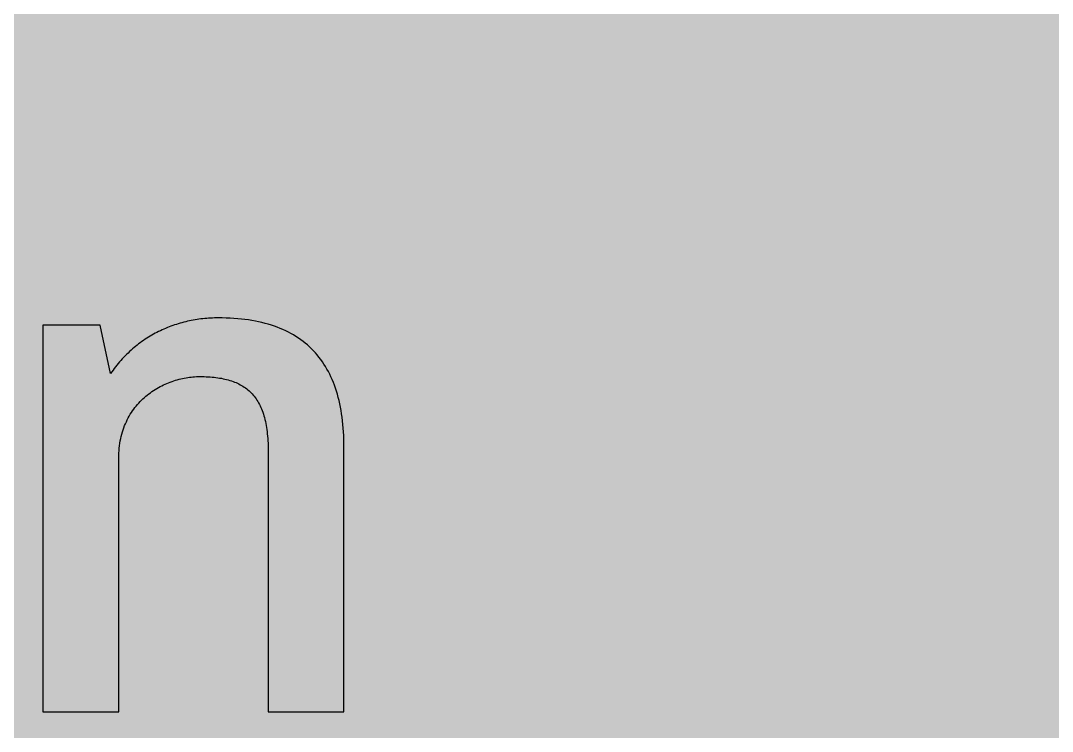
# Model space of a CAD drawing. Header units: millimetres. Extents: x 0 to 212, y 0 to 116.
# Drawn here: x 113.79 to 162.75, y 24.52 to 58.26 of the extents above; entities that cross this region are included whole.
import ezdxf

# ---------------------------------------------------------------- set-up
doc = ezdxf.new("R2010")
doc.units = ezdxf.units.MM

msp = doc.modelspace()

# ---------------------------------------------------------------- hatches: boundary and pattern name
for color, points in [(254, [(14.1633, 0.0536), (13.9878, 0.0533), (13.8125, 0.0559), (13.6373, 0.061), (13.462, 0.0686), (13.2893, 0.0787), (13.114, 0.0914), (12.9413, 0.1041), (12.7686, 0.1219), (12.5959, 0.1397), (12.4231, 0.16), (12.2504, 0.1829), (12.0777, 0.2057), (11.9075, 0.2337), (11.7373, 0.2616), (11.5672, 0.2921), (11.397, 0.3251), (11.2268, 0.3607), (11.0592, 0.3988), (10.8915, 0.4369), (10.7239, 0.4775), (10.5562, 0.5207), (10.3886, 0.5664), (10.2235, 0.6121), (10.0584, 0.6629), (9.8933, 0.7137), (9.7307, 0.7671), (9.5682, 0.8204), (9.4056, 0.8788), (9.2431, 0.9373), (9.083, 0.9982), (8.923, 1.0617), (8.763, 1.1252), (8.6055, 1.1938), (8.4455, 1.2624), (8.2906, 1.331), (8.1331, 1.4046), (7.9781, 1.4783), (7.8232, 1.5545), (7.6708, 1.6332), (7.5184, 1.7145), (7.366, 1.7958), (7.2161, 1.8796), (7.0663, 1.966), (6.919, 2.0523), (6.7716, 2.1438), (6.6243, 2.2352), (6.4795, 2.3266), (6.3348, 2.4232), (6.19, 2.5197), (6.0477, 2.6187), (5.908, 2.7178), (5.7683, 2.8194), (5.6286, 2.9235), (5.4915, 3.0302), (5.3543, 3.1369), (5.2197, 3.2461), (5.0851, 3.3579), (4.953, 3.4722), (4.8209, 3.5865), (4.6914, 3.7033), (4.5644, 3.8202), (4.4348, 3.9395), (4.3104, 4.0615), (4.1859, 4.1859), (4.0615, 4.3104), (3.9395, 4.4348), (3.8202, 4.5618), (3.7033, 4.6914), (3.5865, 4.8209), (3.4722, 4.953), (3.3579, 5.0851), (3.2487, 5.2197), (3.1369, 5.3543), (3.0302, 5.4915), (2.9235, 5.6286), (2.8194, 5.7683), (2.7178, 5.908), (2.6187, 6.0477), (2.5197, 6.19), (2.4232, 6.3348), (2.3266, 6.477), (2.2352, 6.6243), (2.1438, 6.7691), (2.0523, 6.919), (1.966, 7.0663), (1.8796, 7.2161), (1.7958, 7.366), (1.7145, 7.5184), (1.6332, 7.6708), (1.5545, 7.8232), (1.4783, 7.9781), (1.4046, 8.1331), (1.331, 8.2906), (1.2598, 8.4455), (1.1913, 8.603), (1.1252, 8.763), (1.0592, 8.923), (0.9982, 9.083), (0.9373, 9.2431), (0.8763, 9.4056), (0.8204, 9.5682), (0.7645, 9.7307), (0.7112, 9.8933), (0.6604, 10.0584), (0.6121, 10.2235), (0.5639, 10.3911), (0.5207, 10.5562), (0.4775, 10.7239), (0.4343, 10.8915), (0.3962, 11.0592), (0.3607, 11.2268), (0.3251, 11.397), (0.2921, 11.5672), (0.2616, 11.7373), (0.2311, 11.9075), (0.2057, 12.0802), (0.1803, 12.2504), (0.1575, 12.4231), (0.1372, 12.5959), (0.1194, 12.7686), (0.1041, 12.9413), (0.0889, 13.1166), (0.0787, 13.2893), (0.0686, 13.4645), (0.061, 13.6373), (0.0559, 13.8125), (0.0508, 13.9878), (0.0508, 14.163), (0.0522, 102.3592), (0.0508, 102.5322), (0.0559, 102.7074), (0.061, 102.8827), (0.0686, 103.058), (0.0787, 103.2307), (0.0889, 103.4059), (0.1041, 103.5787), (0.1194, 103.7514), (0.1372, 103.9241), (0.1575, 104.0968), (0.1803, 104.2695), (0.2057, 104.4423), (0.2311, 104.6124), (0.2616, 104.7826), (0.2921, 104.9528), (0.3251, 105.123), (0.3607, 105.2932), (0.3962, 105.4608), (0.4343, 105.6284), (0.4775, 105.7961), (0.5207, 105.9637), (0.5639, 106.1314), (0.6121, 106.2965), (0.6604, 106.4616), (0.7112, 106.6267), (0.7645, 106.7892), (0.8204, 106.9518), (0.8763, 107.1143), (0.9373, 107.2769), (0.9982, 107.4369), (1.0592, 107.5969), (1.1252, 107.757), (1.1913, 107.9144), (1.2598, 108.0745), (1.331, 108.2294), (1.4046, 108.3869), (1.4783, 108.5418), (1.5545, 108.6968), (1.6332, 108.8492), (1.7145, 109.0016), (1.7958, 109.154), (1.8796, 109.3038), (1.966, 109.4537), (2.0523, 109.601), (2.1438, 109.7483), (2.2352, 109.8956), (2.3266, 110.0404), (2.4232, 110.1852), (2.5197, 110.33), (2.6187, 110.4722), (2.7178, 110.6119), (2.8194, 110.7516), (2.9235, 110.8913), (3.0302, 111.0285), (3.1369, 111.1656), (3.2487, 111.3003), (3.3579, 111.4349), (3.4722, 111.567), (3.5865, 111.699), (3.7033, 111.8286), (3.8202, 111.9556), (3.9395, 112.0851), (4.0615, 112.2096), (4.1859, 112.334), (4.3104, 112.4585), (4.4348, 112.5804), (4.5644, 112.6998), (4.6914, 112.8166), (4.8209, 112.9335), (4.953, 113.0478), (5.0851, 113.1621), (5.2197, 113.2713), (5.3543, 113.3831), (5.4915, 113.4897), (5.6286, 113.5964), (5.7683, 113.7006), (5.908, 113.8022), (6.0477, 113.9012), (6.19, 114.0003), (6.3348, 114.0968), (6.4795, 114.1933), (6.6243, 114.2848), (6.7716, 114.3762), (6.919, 114.4676), (7.0663, 114.554), (7.2161, 114.6404), (7.366, 114.7242), (7.5184, 114.8055), (7.6708, 114.8867), (7.8232, 114.9655), (7.9781, 115.0417), (8.1331, 115.1153), (8.2906, 115.189), (8.4455, 115.2601), (8.6055, 115.3287), (8.763, 115.3947), (8.923, 115.4608), (9.083, 115.5217), (9.2431, 115.5827), (9.4056, 115.6437), (9.5682, 115.6995), (9.7307, 115.7554), (9.8933, 115.8088), (10.0584, 115.8596), (10.2235, 115.9078), (10.3886, 115.9561), (10.5562, 115.9993), (10.7239, 116.0424), (10.8915, 116.0856), (11.0592, 116.1237), (11.2268, 116.1593), (11.397, 116.1948), (11.5672, 116.2279), (11.7373, 116.2583), (11.9075, 116.2888), (12.0777, 116.3142), (12.2504, 116.3396), (12.4231, 116.3625), (12.5959, 116.3828), (12.7686, 116.4006), (12.9413, 116.4158), (13.114, 116.4311), (13.2893, 116.4412), (13.462, 116.4514), (13.6373, 116.459), (13.8125, 116.4641), (13.9878, 116.4692), (14.163, 116.4692), (197.6078, 116.4703), (197.7822, 116.4692), (197.9574, 116.4641), (198.1327, 116.459), (198.3054, 116.4514), (198.4807, 116.4412), (198.6534, 116.4311), (198.8287, 116.4158), (199.0014, 116.4006), (199.1741, 116.3828), (199.3468, 116.3625), (199.5195, 116.3396), (199.6897, 116.3142), (199.8624, 116.2888), (200.0326, 116.2583), (200.2028, 116.2279), (200.373, 116.1948), (200.5432, 116.1593), (200.7108, 116.1237), (200.8784, 116.0856), (201.0461, 116.0424), (201.2137, 115.9993), (201.3788, 115.9561), (201.5465, 115.9078), (201.7116, 115.8596), (201.8767, 115.8088), (202.0392, 115.7554), (202.2018, 115.6995), (202.3643, 115.6437), (202.5269, 115.5827), (202.6869, 115.5217), (202.8469, 115.4608), (203.007, 115.3947), (203.167, 115.3287), (203.3245, 115.2601), (203.4794, 115.189), (203.6369, 115.1153), (203.7918, 115.0417), (203.9468, 114.9655), (204.0992, 114.8867), (204.2516, 114.8055), (204.404, 114.7242), (204.5538, 114.6404), (204.7037, 114.554), (204.8535, 114.4676), (205.0009, 114.3762), (205.1456, 114.2848), (205.293, 114.1933), (205.4352, 114.0968), (205.58, 114.0003), (205.7222, 113.9012), (205.8619, 113.8022), (206.0016, 113.7006), (206.1413, 113.5964), (206.2785, 113.4897), (206.4156, 113.3831), (206.5503, 113.2713), (206.6849, 113.1621), (206.817, 113.0478), (206.949, 112.9335), (207.0786, 112.8166), (207.2081, 112.6998), (207.3351, 112.5804), (207.4596, 112.4585), (207.584, 112.334), (207.7085, 112.2096), (207.8304, 112.0851), (207.9498, 111.9556), (208.0666, 111.8286), (208.1835, 111.699), (208.2978, 111.567), (208.4121, 111.4349), (208.5238, 111.3003), (208.6331, 111.1656), (208.7397, 111.0285), (208.8464, 110.8913), (208.9506, 110.7516), (209.0522, 110.6119), (209.1512, 110.4722), (209.2503, 110.33), (209.3468, 110.1852), (209.4433, 110.0404), (209.5348, 109.8956), (209.6262, 109.7483), (209.7176, 109.601), (209.804, 109.4537), (209.8904, 109.3038), (209.9742, 109.154), (210.0555, 109.0016), (210.1367, 108.8492), (210.2155, 108.6968), (210.2917, 108.5418), (210.3653, 108.3869), (210.439, 108.2294), (210.5076, 108.0745), (210.5762, 107.9144), (210.6447, 107.757), (210.7082, 107.5969), (210.7717, 107.4369), (210.8327, 107.2769), (210.8911, 107.1143), (210.9495, 106.9518), (211.0029, 106.7892), (211.0562, 106.6267), (211.107, 106.4616), (211.1578, 106.2965), (211.2035, 106.1314), (211.2493, 105.9637), (211.2924, 105.7961), (211.3331, 105.6284), (211.3712, 105.4608), (211.4093, 105.2932), (211.4448, 105.123), (211.4779, 104.9528), (211.5083, 104.7826), (211.5363, 104.6124), (211.5642, 104.4423), (211.5871, 104.2695), (211.6099, 104.0968), (211.6303, 103.9241), (211.648, 103.7514), (211.6658, 103.5787), (211.6785, 103.4059), (211.6912, 103.2307), (211.7014, 103.058), (211.709, 102.8827), (211.7141, 102.7074), (211.7166, 102.5322), (211.7166, 102.3569), (211.7189, 14.1647), (211.7166, 13.9878), (211.7141, 13.8125), (211.709, 13.6373), (211.7014, 13.4645), (211.6912, 13.2893), (211.6785, 13.1166), (211.6658, 12.9413), (211.648, 12.7686), (211.6303, 12.5959), (211.6099, 12.4231), (211.5871, 12.2504), (211.5642, 12.0802), (211.5363, 11.9075), (211.5083, 11.7373), (211.4779, 11.5672), (211.4448, 11.397), (211.4093, 11.2268), (211.3712, 11.0592), (211.3331, 10.8915), (211.2924, 10.7239), (211.2493, 10.5562), (211.2035, 10.3911), (211.1578, 10.2235), (211.107, 10.0584), (211.0562, 9.8933), (211.0029, 9.7307), (210.9495, 9.5682), (210.8911, 9.4056), (210.8327, 9.2431), (210.7717, 9.083), (210.7082, 8.923), (210.6447, 8.763), (210.5762, 8.603), (210.5076, 8.4455), (210.439, 8.2906), (210.3653, 8.1331), (210.2917, 7.9781), (210.2155, 7.8232), (210.1367, 7.6708), (210.0555, 7.5184), (209.9742, 7.366), (209.8904, 7.2161), (209.804, 7.0663), (209.7176, 6.919), (209.6262, 6.7691), (209.5348, 6.6243), (209.4433, 6.477), (209.3468, 6.3348), (209.2503, 6.19), (209.1512, 6.0477), (209.0522, 5.908), (208.9506, 5.7683), (208.8464, 5.6286), (208.7397, 5.4915), (208.6331, 5.3543), (208.5238, 5.2197), (208.4121, 5.0851), (208.2978, 4.953), (208.1835, 4.8209), (208.0666, 4.6914), (207.9498, 4.5618), (207.8304, 4.4348), (207.7085, 4.3104), (207.584, 4.1859), (207.4596, 4.0615), (207.3351, 3.9395), (207.2081, 3.8202), (207.0786, 3.7033), (206.949, 3.5865), (206.817, 3.4722), (206.6849, 3.3579), (206.5503, 3.2461), (206.4156, 3.1369), (206.2785, 3.0302), (206.1413, 2.9235), (206.0016, 2.8194), (205.8619, 2.7178), (205.7222, 2.6187), (205.58, 2.5197), (205.4352, 2.4232), (205.293, 2.3266), (205.1456, 2.2352), (205.0009, 2.1438), (204.8535, 2.0523), (204.7037, 1.966), (204.5538, 1.8796), (204.404, 1.7958), (204.2516, 1.7145), (204.0992, 1.6332), (203.9468, 1.5545), (203.7918, 1.4783), (203.6369, 1.4046), (203.4794, 1.331), (203.3245, 1.2624), (203.167, 1.1938), (203.007, 1.1252), (202.8469, 1.0617), (202.6869, 0.9982), (202.5269, 0.9373), (202.3643, 0.8788), (202.2018, 0.8204), (202.0392, 0.7671), (201.8767, 0.7137), (201.7116, 0.6629), (201.5465, 0.6121), (201.3788, 0.5664), (201.2137, 0.5207), (201.0461, 0.4775), (200.8784, 0.4369), (200.7108, 0.3988), (200.5432, 0.3607), (200.373, 0.3251), (200.2028, 0.2921), (200.0326, 0.2616), (199.8624, 0.2337), (199.6897, 0.2057), (199.5195, 0.1829), (199.3468, 0.16), (199.1741, 0.1397), (199.0014, 0.1219), (198.8287, 0.1041), (198.6534, 0.0914), (198.4807, 0.0787), (198.3054, 0.0686), (198.1327, 0.061), (197.9574, 0.0559), (197.7822, 0.0533), (197.6069, 0.0533)]), (59, [(129.1347, 25.4536), (129.1347, 38.0115), (129.1311, 38.1965), (129.1285, 38.3819), (129.1209, 38.5623), (129.1107, 38.7426), (129.098, 38.9179), (129.0828, 39.0906), (129.065, 39.2608), (129.0447, 39.4284), (129.0218, 39.5935), (128.9939, 39.7561), (128.966, 39.9136), (128.9329, 40.071), (128.8999, 40.2234), (128.8618, 40.3733), (128.8212, 40.5206), (128.778, 40.6654), (128.7297, 40.8076), (128.6815, 40.9473), (128.6307, 41.082), (128.5748, 41.2166), (128.5164, 41.3461), (128.4554, 41.4731), (128.3919, 41.5976), (128.3259, 41.7195), (128.2573, 41.8389), (128.1836, 41.9557), (128.1074, 42.0675), (128.0312, 42.1767), (127.9474, 42.2834), (127.8636, 42.3875), (127.7772, 42.4891), (127.6858, 42.5882), (127.5944, 42.6822), (127.4978, 42.7761), (127.3988, 42.865), (127.2946, 42.9514), (127.1905, 43.0352), (127.0813, 43.114), (126.9695, 43.1927), (126.8552, 43.2664), (126.7384, 43.3375), (126.6165, 43.4061), (126.4945, 43.4721), (126.3675, 43.5356), (126.238, 43.594), (126.1034, 43.6499), (125.9688, 43.7032), (125.8291, 43.754), (125.6868, 43.8023), (125.542, 43.8455), (125.3922, 43.8887), (125.2398, 43.9268), (125.0848, 43.9623), (124.9274, 43.9928), (124.7673, 44.0233), (124.6022, 44.0487), (124.4346, 44.0715), (124.2644, 44.0919), (124.0892, 44.1096), (123.9114, 44.1223), (123.731, 44.135), (123.5481, 44.1427), (123.3602, 44.1477), (123.1697, 44.1477), (123.0782, 44.1477), (122.9843, 44.1452), (122.8928, 44.1427), (122.8014, 44.1376), (122.7099, 44.1325), (122.6185, 44.1249), (122.5245, 44.1173), (122.4331, 44.1071), (122.3442, 44.0969), (122.2527, 44.0868), (122.1613, 44.0715), (122.0699, 44.0588), (121.981, 44.0436), (121.8895, 44.0258), (121.8006, 44.008), (121.7117, 43.9877), (121.6228, 43.9674), (121.5339, 43.9445), (121.445, 43.9217), (121.3587, 43.8963), (121.2698, 43.8709), (121.1834, 43.8429), (121.097, 43.815), (121.0107, 43.7845), (120.9243, 43.754), (120.838, 43.721), (120.7541, 43.688), (120.6678, 43.6524), (120.584, 43.6169), (120.5001, 43.5788), (120.4189, 43.5407), (120.335, 43.5), (120.2538, 43.4594), (120.1725, 43.4162), (120.0912, 43.3705), (120.0099, 43.3273), (119.9312, 43.2791), (119.8524, 43.2308), (119.7737, 43.1825), (119.695, 43.1317), (119.6188, 43.0784), (119.5426, 43.0251), (119.4664, 42.9692), (119.3902, 42.9133), (119.3165, 42.8574), (119.2428, 42.7965), (119.1692, 42.738), (119.0981, 42.6745), (119.0269, 42.6136), (118.9558, 42.5475), (118.8847, 42.4815), (118.8161, 42.4155), (118.7475, 42.3469), (118.6815, 42.2783), (118.6129, 42.2072), (118.5494, 42.1335), (118.4834, 42.0599), (118.4199, 41.9837), (118.3564, 41.9075), (118.2954, 41.8287), (118.2319, 41.75), (118.1735, 41.6687), (118.1125, 41.5874), (118.0541, 41.5036), (117.5632, 43.7967), (114.8472, 43.7967), (114.8472, 25.4536), (118.4451, 25.4536), (118.4451, 37.4823), (118.4453, 37.6047), (118.4504, 37.7292), (118.458, 37.8485), (118.4681, 37.9654), (118.4808, 38.0822), (118.4986, 38.1965), (118.5189, 38.3083), (118.5393, 38.4175), (118.5647, 38.5242), (118.5926, 38.6309), (118.6205, 38.735), (118.6536, 38.8341), (118.6891, 38.9331), (118.7247, 39.0322), (118.7653, 39.1262), (118.806, 39.2176), (118.8517, 39.309), (118.8974, 39.3979), (118.9457, 39.4843), (118.9939, 39.5707), (119.0473, 39.6519), (119.1006, 39.7332), (119.1565, 39.812), (119.2149, 39.8882), (119.2733, 39.9618), (119.3343, 40.0355), (119.3978, 40.1041), (119.4613, 40.1726), (119.5273, 40.2387), (119.5934, 40.3047), (119.6619, 40.3657), (119.7305, 40.4266), (119.8016, 40.4851), (119.8753, 40.5409), (119.949, 40.5968), (120.0226, 40.6502), (120.0963, 40.701), (120.1725, 40.7492), (120.2512, 40.7949), (120.3274, 40.8407), (120.4062, 40.8838), (120.4874, 40.9245), (120.5662, 40.9651), (120.6475, 41.0007), (120.7287, 41.0362), (120.81, 41.0718), (120.8913, 41.1023), (120.9751, 41.1328), (121.0564, 41.1607), (121.1402, 41.1861), (121.2215, 41.2115), (121.3053, 41.2344), (121.3891, 41.2547), (121.4704, 41.2725), (121.5542, 41.2902), (121.6381, 41.3055), (121.7193, 41.3182), (121.8032, 41.3309), (121.8844, 41.3385), (121.9657, 41.3487), (122.047, 41.3537), (122.1283, 41.3588), (122.2096, 41.3614), (122.2883, 41.3614), (122.3899, 41.3614), (122.4915, 41.3588), (122.588, 41.3563), (122.6845, 41.3512), (122.7811, 41.3461), (122.875, 41.3385), (122.9665, 41.3283), (123.0554, 41.3182), (123.1443, 41.308), (123.2306, 41.2928), (123.317, 41.2801), (123.4008, 41.2623), (123.4821, 41.2445), (123.5634, 41.2267), (123.6421, 41.2039), (123.7183, 41.1836), (123.7945, 41.1582), (123.8682, 41.1328), (123.9418, 41.1048), (124.0104, 41.0769), (124.0815, 41.0464), (124.1476, 41.0134), (124.2136, 40.9778), (124.2771, 40.9423), (124.3406, 40.9042), (124.4016, 40.8661), (124.46, 40.8254), (124.5184, 40.7822), (124.5743, 40.7365), (124.6276, 40.6883), (124.681, 40.64), (124.7318, 40.5892), (124.7826, 40.5384), (124.8308, 40.4825), (124.8766, 40.4266), (124.9223, 40.3682), (124.9655, 40.3073), (125.0061, 40.2438), (125.0467, 40.1803), (125.0848, 40.1117), (125.1229, 40.0431), (125.1585, 39.972), (125.1915, 39.9009), (125.222, 39.8247), (125.2525, 39.7459), (125.283, 39.6672), (125.3109, 39.5859), (125.3363, 39.5021), (125.3592, 39.4157), (125.382, 39.3268), (125.4049, 39.2354), (125.4227, 39.1414), (125.4404, 39.0474), (125.4582, 38.9484), (125.4735, 38.8468), (125.4862, 38.7452), (125.4963, 38.641), (125.5065, 38.5318), (125.5166, 38.4226), (125.5217, 38.3083), (125.5293, 38.194), (125.5319, 38.0771), (125.5344, 37.9578), (125.5344, 37.8333), (125.5367, 25.4536)])]:
    msp.add_hatch(color=color).paths.add_polyline_path(points)
h = msp.add_hatch(color=59)
edge = h.paths.add_edge_path()
edge.add_line((141.3055, 25.1008), (141.5136, 25.1003))
edge.add_line((141.5136, 25.1003), (141.7193, 25.1079))
edge.add_line((141.7193, 25.1079), (141.925, 25.1155))
edge.add_line((141.925, 25.1155), (142.1282, 25.1308))
edge.add_line((142.1282, 25.1308), (142.3289, 25.1485))
edge.add_line((142.3289, 25.1485), (142.527, 25.1689))
edge.add_line((142.527, 25.1689), (142.7226, 25.1943))
edge.add_line((142.7226, 25.1943), (142.9156, 25.2247))
edge.add_line((142.9156, 25.2247), (143.1087, 25.2578))
edge.add_line((143.1087, 25.2578), (143.2966, 25.2959))
edge.add_line((143.2966, 25.2959), (143.4846, 25.3365))
edge.add_line((143.4846, 25.3365), (143.6675, 25.3822))
edge.add_line((143.6675, 25.3822), (143.8504, 25.433))
edge.add_line((143.8504, 25.433), (144.0282, 25.4889))
edge.add_line((144.0282, 25.4889), (144.206, 25.5473))
edge.add_line((144.206, 25.5473), (144.3787, 25.6108))
edge.add_line((144.3787, 25.6108), (144.5514, 25.6794))
edge.add_line((144.5514, 25.6794), (144.719, 25.7505))
edge.add_line((144.719, 25.7505), (144.8841, 25.8267))
edge.add_line((144.8841, 25.8267), (145.0492, 25.908))
edge.add_line((145.0492, 25.908), (145.2093, 25.9944))
edge.add_line((145.2093, 25.9944), (145.3667, 26.0858))
edge.add_line((145.3667, 26.0858), (145.5217, 26.1798))
edge.add_line((145.5217, 26.1798), (145.6715, 26.2814))
edge.add_line((145.6715, 26.2814), (145.8214, 26.3855))
edge.add_line((145.8214, 26.3855), (145.9662, 26.4947))
edge.add_line((145.9662, 26.4947), (146.111, 26.609))
edge.add_line((146.111, 26.609), (146.2507, 26.7284))
edge.add_line((146.2507, 26.7284), (146.3853, 26.8529))
edge.add_line((146.3853, 26.8529), (146.5199, 26.9824))
edge.add_line((146.5199, 26.9824), (146.6494, 27.117))
edge.add_line((146.6494, 27.117), (146.7764, 27.2542))
edge.add_line((146.7764, 27.2542), (146.9009, 27.399))
edge.add_line((146.9009, 27.399), (147.0203, 27.5488))
edge.add_line((147.0203, 27.5488), (147.1371, 27.7038))
edge.add_line((147.1371, 27.7038), (147.2514, 27.8638))
edge.add_line((147.2514, 27.8638), (147.3606, 28.0289))
edge.add_line((147.3606, 28.0289), (147.4673, 28.1991))
edge.add_line((147.4673, 28.1991), (147.5715, 28.3743))
edge.add_line((147.5715, 28.3743), (147.6705, 28.5572))
edge.add_line((147.6705, 28.5572), (147.767, 28.7426))
edge.add_line((147.767, 28.7426), (147.8585, 28.9357))
edge.add_line((147.8585, 28.9357), (147.9474, 29.1313))
edge.add_line((147.9474, 29.1313), (148.0312, 29.3345))
edge.add_line((148.0312, 29.3345), (148.1125, 29.5427))
edge.add_line((148.1125, 29.5427), (148.1912, 29.7586))
edge.add_line((148.1912, 29.7586), (148.2649, 29.9771))
edge.add_line((148.2649, 29.9771), (148.3335, 30.2031))
edge.add_line((148.3335, 30.2031), (148.3995, 30.4343))
edge.add_line((148.3995, 30.4343), (148.4605, 30.673))
edge.add_line((148.4605, 30.673), (148.5189, 30.9143))
edge.add_line((148.5189, 30.9143), (148.5722, 31.1633))
edge.add_line((148.5722, 31.1633), (148.623, 31.4198))
edge.add_line((148.623, 31.4198), (148.6687, 31.6789))
edge.add_line((148.6687, 31.6789), (148.7094, 31.9456))
edge.add_line((148.7094, 31.9456), (148.7475, 32.2199))
edge.add_line((148.7475, 32.2199), (148.7805, 32.4993))
edge.add_line((148.7805, 32.4993), (148.8084, 32.7838))
edge.add_line((148.8084, 32.7838), (148.8338, 33.0759))
edge.add_line((148.8338, 33.0759), (148.8542, 33.3731))
edge.add_line((148.8542, 33.3731), (148.8694, 33.6753))
edge.add_line((148.8694, 33.6753), (148.8796, 33.9852))
edge.add_line((148.8796, 33.9852), (148.8872, 34.3027))
edge.add_line((148.8872, 34.3027), (148.8897, 34.6253))
edge.add_line((148.8897, 34.6253), (148.8872, 34.9479))
edge.add_line((148.8872, 34.9479), (148.8796, 35.2628))
edge.add_line((148.8796, 35.2628), (148.8694, 35.5727))
edge.add_line((148.8694, 35.5727), (148.8542, 35.8775))
edge.add_line((148.8542, 35.8775), (148.8338, 36.1747))
edge.add_line((148.8338, 36.1747), (148.8084, 36.4642))
edge.add_line((148.8084, 36.4642), (148.7805, 36.7513))
edge.add_line((148.7805, 36.7513), (148.7475, 37.0281))
edge.add_line((148.7475, 37.0281), (148.7094, 37.3024))
edge.add_line((148.7094, 37.3024), (148.6687, 37.5691))
edge.add_line((148.6687, 37.5691), (148.623, 37.8282))
edge.add_line((148.623, 37.8282), (148.5722, 38.0848))
edge.add_line((148.5722, 38.0848), (148.5189, 38.3337))
edge.add_line((148.5189, 38.3337), (148.4605, 38.575))
edge.add_line((148.4605, 38.575), (148.3995, 38.8137))
edge.add_line((148.3995, 38.8137), (148.3335, 39.0449))
edge.add_line((148.3335, 39.0449), (148.2649, 39.2709))
edge.add_line((148.2649, 39.2709), (148.1912, 39.4894))
edge.add_line((148.1912, 39.4894), (148.1125, 39.7053))
edge.add_line((148.1125, 39.7053), (148.0312, 39.9136))
edge.add_line((148.0312, 39.9136), (147.9474, 40.1168))
edge.add_line((147.9474, 40.1168), (147.8585, 40.3123))
edge.add_line((147.8585, 40.3123), (147.767, 40.5054))
edge.add_line((147.767, 40.5054), (147.6705, 40.6908))
edge.add_line((147.6705, 40.6908), (147.5715, 40.8737))
edge.add_line((147.5715, 40.8737), (147.4673, 41.0489))
edge.add_line((147.4673, 41.0489), (147.3606, 41.2191))
edge.add_line((147.3606, 41.2191), (147.2514, 41.3842))
edge.add_line((147.2514, 41.3842), (147.1371, 41.5442))
edge.add_line((147.1371, 41.5442), (147.0203, 41.6992))
edge.add_line((147.0203, 41.6992), (146.9009, 41.849))
edge.add_line((146.9009, 41.849), (146.7764, 41.9913))
edge.add_line((146.7764, 41.9913), (146.6494, 42.131))
edge.add_line((146.6494, 42.131), (146.5199, 42.2656))
edge.add_line((146.5199, 42.2656), (146.3853, 42.3951))
edge.add_line((146.3853, 42.3951), (146.2507, 42.5196))
edge.add_line((146.2507, 42.5196), (146.111, 42.639))
edge.add_line((146.111, 42.639), (145.9662, 42.7533))
edge.add_line((145.9662, 42.7533), (145.8214, 42.8625))
edge.add_line((145.8214, 42.8625), (145.6715, 42.9666))
edge.add_line((145.6715, 42.9666), (145.5217, 43.0682))
edge.add_line((145.5217, 43.0682), (145.3667, 43.1622))
edge.add_line((145.3667, 43.1622), (145.2093, 43.2537))
edge.add_line((145.2093, 43.2537), (145.0492, 43.34))
edge.add_line((145.0492, 43.34), (144.8841, 43.4213))
edge.add_line((144.8841, 43.4213), (144.719, 43.4975))
edge.add_line((144.719, 43.4975), (144.5514, 43.5686))
edge.add_line((144.5514, 43.5686), (144.3787, 43.6372))
edge.add_line((144.3787, 43.6372), (144.206, 43.7007))
edge.add_line((144.206, 43.7007), (144.0282, 43.7591))
edge.add_line((144.0282, 43.7591), (143.8504, 43.815))
edge.add_line((143.8504, 43.815), (143.6675, 43.8658))
edge.add_line((143.6675, 43.8658), (143.4846, 43.9115))
edge.add_line((143.4846, 43.9115), (143.2966, 43.9522))
edge.add_line((143.2966, 43.9522), (143.1087, 43.9903))
edge.add_line((143.1087, 43.9903), (142.9156, 44.0233))
edge.add_line((142.9156, 44.0233), (142.7226, 44.0538))
edge.add_line((142.7226, 44.0538), (142.527, 44.0792))
edge.add_line((142.527, 44.0792), (142.3289, 44.0995))
edge.add_line((142.3289, 44.0995), (142.1282, 44.1173))
edge.add_line((142.1282, 44.1173), (141.925, 44.13))
edge.add_line((141.925, 44.13), (141.7193, 44.1401))
edge.add_line((141.7193, 44.1401), (141.5136, 44.1452))
edge.add_line((141.5136, 44.1452), (141.3053, 44.1477))
edge.add_line((141.3053, 44.1477), (141.0945, 44.1452))
edge.add_line((141.0945, 44.1452), (140.8887, 44.1401))
edge.add_line((140.8887, 44.1401), (140.683, 44.13))
edge.add_line((140.683, 44.13), (140.4798, 44.1173))
edge.add_line((140.4798, 44.1173), (140.2791, 44.0995))
edge.add_line((140.2791, 44.0995), (140.081, 44.0792))
edge.add_line((140.081, 44.0792), (139.8854, 44.0538))
edge.add_line((139.8854, 44.0538), (139.6924, 44.0233))
edge.add_line((139.6924, 44.0233), (139.5019, 43.9903))
edge.add_line((139.5019, 43.9903), (139.3114, 43.9522))
edge.add_line((139.3114, 43.9522), (139.126, 43.9115))
edge.add_line((139.126, 43.9115), (138.9405, 43.8658))
edge.add_line((138.9405, 43.8658), (138.7602, 43.815))
edge.add_line((138.7602, 43.815), (138.5799, 43.7591))
edge.add_line((138.5799, 43.7591), (138.4021, 43.7007))
edge.add_line((138.4021, 43.7007), (138.2293, 43.6372))
edge.add_line((138.2293, 43.6372), (138.0566, 43.5686))
edge.add_line((138.0566, 43.5686), (137.889, 43.4975))
edge.add_line((137.889, 43.4975), (137.7239, 43.4213))
edge.add_line((137.7239, 43.4213), (137.5588, 43.34))
edge.add_line((137.5588, 43.34), (137.3988, 43.2537))
edge.add_line((137.3988, 43.2537), (137.2413, 43.1622))
edge.add_line((137.2413, 43.1622), (137.0863, 43.0682))
edge.add_line((137.0863, 43.0682), (136.9365, 42.9666))
edge.add_line((136.9365, 42.9666), (136.7866, 42.8625))
edge.add_line((136.7866, 42.8625), (136.6418, 42.7533))
edge.add_line((136.6418, 42.7533), (136.4996, 42.639))
edge.add_line((136.4996, 42.639), (136.3599, 42.5196))
edge.add_line((136.3599, 42.5196), (136.2227, 42.3951))
edge.add_line((136.2227, 42.3951), (136.0881, 42.2656))
edge.add_line((136.0881, 42.2656), (135.9586, 42.131))
edge.add_line((135.9586, 42.131), (135.8316, 41.9913))
edge.add_line((135.8316, 41.9913), (135.7071, 41.849))
edge.add_line((135.7071, 41.849), (135.5877, 41.6992))
edge.add_line((135.5877, 41.6992), (135.4709, 41.5442))
edge.add_line((135.4709, 41.5442), (135.3566, 41.3842))
edge.add_line((135.3566, 41.3842), (135.2474, 41.2191))
edge.add_line((135.2474, 41.2191), (135.1407, 41.0489))
edge.add_line((135.1407, 41.0489), (135.0366, 40.8737))
edge.add_line((135.0366, 40.8737), (134.9375, 40.6908))
edge.add_line((134.9375, 40.6908), (134.841, 40.5054))
edge.add_line((134.841, 40.5054), (134.7495, 40.3123))
edge.add_line((134.7495, 40.3123), (134.6606, 40.1168))
edge.add_line((134.6606, 40.1168), (134.5768, 39.9136))
edge.add_line((134.5768, 39.9136), (134.4955, 39.7053))
edge.add_line((134.4955, 39.7053), (134.4168, 39.4894))
edge.add_line((134.4168, 39.4894), (134.3431, 39.2709))
edge.add_line((134.3431, 39.2709), (134.2746, 39.0449))
edge.add_line((134.2746, 39.0449), (134.2085, 38.8137))
edge.add_line((134.2085, 38.8137), (134.1476, 38.575))
edge.add_line((134.1476, 38.575), (134.0891, 38.3337))
edge.add_line((134.0891, 38.3337), (134.0358, 38.0848))
edge.add_line((134.0358, 38.0848), (133.985, 37.8282))
edge.add_line((133.985, 37.8282), (133.9393, 37.5691))
edge.add_line((133.9393, 37.5691), (133.8986, 37.3024))
edge.add_line((133.8986, 37.3024), (133.8605, 37.0281))
edge.add_line((133.8605, 37.0281), (133.8275, 36.7513))
edge.add_line((133.8275, 36.7513), (133.7996, 36.4642))
edge.add_line((133.7996, 36.4642), (133.7767, 36.1747))
edge.add_line((133.7767, 36.1747), (133.7564, 35.8775))
edge.add_line((133.7564, 35.8775), (133.7386, 35.5727))
edge.add_line((133.7386, 35.5727), (133.7285, 35.2628))
edge.add_line((133.7285, 35.2628), (133.7208, 34.9479))
edge.add_line((133.7208, 34.9479), (133.7183, 34.6253))
edge.add_line((133.7183, 34.6253), (133.7208, 34.3179))
edge.add_line((133.7208, 34.3179), (133.7285, 34.0157))
edge.add_line((133.7285, 34.0157), (133.7386, 33.721))
edge.add_line((133.7386, 33.721), (133.7564, 33.4315))
edge.add_line((133.7564, 33.4315), (133.7767, 33.1445))
edge.add_line((133.7767, 33.1445), (133.7996, 32.8651))
edge.add_line((133.7996, 32.8651), (133.8275, 32.5907))
edge.add_line((133.8275, 32.5907), (133.8605, 32.3215))
edge.add_line((133.8605, 32.3215), (133.8986, 32.0573))
edge.add_line((133.8986, 32.0573), (133.9393, 31.7983))
edge.add_line((133.9393, 31.7983), (133.985, 31.5443))
edge.add_line((133.985, 31.5443), (134.0358, 31.2953))
edge.add_line((134.0358, 31.2953), (134.0891, 31.0515))
edge.add_line((134.0891, 31.0515), (134.1476, 30.8127))
edge.add_line((134.1476, 30.8127), (134.2085, 30.5816))
edge.add_line((134.2085, 30.5816), (134.2746, 30.353))
edge.add_line((134.2746, 30.353), (134.3431, 30.1295))
edge.add_line((134.3431, 30.1295), (134.4168, 29.911))
edge.add_line((134.4168, 29.911), (134.4955, 29.7002))
edge.add_line((134.4955, 29.7002), (134.5768, 29.4919))
edge.add_line((134.5768, 29.4919), (134.6606, 29.2887))
edge.add_line((134.6606, 29.2887), (134.7495, 29.0906))
edge.add_line((134.7495, 29.0906), (134.841, 28.8976))
edge.add_line((134.841, 28.8976), (134.9375, 28.7122))
edge.add_line((134.9375, 28.7122), (135.0366, 28.5293))
edge.add_line((135.0366, 28.5293), (135.1407, 28.3515))
edge.add_line((135.1407, 28.3515), (135.2474, 28.1788))
edge.add_line((135.2474, 28.1788), (135.3566, 28.0111))
edge.add_line((135.3566, 28.0111), (135.4709, 27.846))
edge.add_line((135.4709, 27.846), (135.5877, 27.6885))
edge.add_line((135.5877, 27.6885), (135.7071, 27.5361))
edge.add_line((135.7071, 27.5361), (135.8316, 27.3888))
edge.add_line((135.8316, 27.3888), (135.9586, 27.244))
edge.add_line((135.9586, 27.244), (136.0881, 27.1043))
edge.add_line((136.0881, 27.1043), (136.2227, 26.9723))
edge.add_line((136.2227, 26.9723), (136.3599, 26.8427))
edge.add_line((136.3599, 26.8427), (136.4996, 26.7183))
edge.add_line((136.4996, 26.7183), (136.6418, 26.5989))
edge.add_line((136.6418, 26.5989), (136.7866, 26.4846))
edge.add_line((136.7866, 26.4846), (136.9365, 26.3728))
edge.add_line((136.9365, 26.3728), (137.0863, 26.2687))
edge.add_line((137.0863, 26.2687), (137.2413, 26.1671))
edge.add_line((137.2413, 26.1671), (137.3988, 26.0706))
edge.add_line((137.3988, 26.0706), (137.5588, 25.9791))
edge.add_line((137.5588, 25.9791), (137.7239, 25.8928))
edge.add_line((137.7239, 25.8928), (137.889, 25.8115))
edge.add_line((137.889, 25.8115), (138.0566, 25.7327))
edge.add_line((138.0566, 25.7327), (138.2293, 25.6591))
edge.add_line((138.2293, 25.6591), (138.4021, 25.5905))
edge.add_line((138.4021, 25.5905), (138.5799, 25.527))
edge.add_line((138.5799, 25.527), (138.7602, 25.4686))
edge.add_line((138.7602, 25.4686), (138.9405, 25.4127))
edge.add_line((138.9405, 25.4127), (139.126, 25.3619))
edge.add_line((139.126, 25.3619), (139.3114, 25.3162))
edge.add_line((139.3114, 25.3162), (139.5019, 25.2755))
edge.add_line((139.5019, 25.2755), (139.6924, 25.2374))
edge.add_line((139.6924, 25.2374), (139.8854, 25.2044))
edge.add_line((139.8854, 25.2044), (140.081, 25.1765))
edge.add_line((140.081, 25.1765), (140.2791, 25.1536))
edge.add_line((140.2791, 25.1536), (140.4798, 25.1333))
edge.add_line((140.4798, 25.1333), (140.683, 25.1181))
edge.add_line((140.683, 25.1181), (140.8887, 25.1079))
edge.add_line((140.8887, 25.1079), (141.0945, 25.1028))
edge.add_line((141.0945, 25.1028), (141.3053, 25.1003))
edge = h.paths.add_edge_path(flags=16)
edge.add_line((141.3055, 41.2926), (141.4323, 41.2902))
edge.add_line((141.4323, 41.2902), (141.5567, 41.2852))
edge.add_line((141.5567, 41.2852), (141.6812, 41.2775))
edge.add_line((141.6812, 41.2775), (141.8006, 41.2674))
edge.add_line((141.8006, 41.2674), (141.92, 41.2547))
edge.add_line((141.92, 41.2547), (142.0368, 41.2394))
edge.add_line((142.0368, 41.2394), (142.1511, 41.2217))
edge.add_line((142.1511, 41.2217), (142.2629, 41.1988))
edge.add_line((142.2629, 41.1988), (142.3721, 41.1734))
edge.add_line((142.3721, 41.1734), (142.4788, 41.1455))
edge.add_line((142.4788, 41.1455), (142.5854, 41.115))
edge.add_line((142.5854, 41.115), (142.687, 41.082))
edge.add_line((142.687, 41.082), (142.7886, 41.0439))
edge.add_line((142.7886, 41.0439), (142.8877, 41.0032))
edge.add_line((142.8877, 41.0032), (142.9817, 40.96))
edge.add_line((142.9817, 40.96), (143.0757, 40.9143))
edge.add_line((143.0757, 40.9143), (143.1696, 40.8661))
edge.add_line((143.1696, 40.8661), (143.2585, 40.8127))
edge.add_line((143.2585, 40.8127), (143.3474, 40.7568))
edge.add_line((143.3474, 40.7568), (143.4313, 40.6959))
edge.add_line((143.4313, 40.6959), (143.5151, 40.6349))
edge.add_line((143.5151, 40.6349), (143.5964, 40.5689))
edge.add_line((143.5964, 40.5689), (143.6751, 40.5003))
edge.add_line((143.6751, 40.5003), (143.7513, 40.4292))
edge.add_line((143.7513, 40.4292), (143.8275, 40.353))
edge.add_line((143.8275, 40.353), (143.9012, 40.2742))
edge.add_line((143.9012, 40.2742), (143.9697, 40.193))
edge.add_line((143.9697, 40.193), (144.0383, 40.1066))
edge.add_line((144.0383, 40.1066), (144.1069, 40.0177))
edge.add_line((144.1069, 40.0177), (144.1704, 39.9263))
edge.add_line((144.1704, 39.9263), (144.2339, 39.8297))
edge.add_line((144.2339, 39.8297), (144.2949, 39.7307))
edge.add_line((144.2949, 39.7307), (144.3533, 39.6291))
edge.add_line((144.3533, 39.6291), (144.4092, 39.5224))
edge.add_line((144.4092, 39.5224), (144.4625, 39.4132))
edge.add_line((144.4625, 39.4132), (144.5158, 39.2989))
edge.add_line((144.5158, 39.2989), (144.5666, 39.182))
edge.add_line((144.5666, 39.182), (144.6149, 39.0627))
edge.add_line((144.6149, 39.0627), (144.6606, 38.9382))
edge.add_line((144.6606, 38.9382), (144.7063, 38.8112))
edge.add_line((144.7063, 38.8112), (144.7495, 38.6791))
edge.add_line((144.7495, 38.6791), (144.7902, 38.5445))
edge.add_line((144.7902, 38.5445), (144.8283, 38.4073))
edge.add_line((144.8283, 38.4073), (144.8664, 38.2651))
edge.add_line((144.8664, 38.2651), (144.8994, 38.1203))
edge.add_line((144.8994, 38.1203), (144.9324, 37.9705))
edge.add_line((144.9324, 37.9705), (144.9654, 37.8181))
edge.add_line((144.9654, 37.8181), (144.9934, 37.6606))
edge.add_line((144.9934, 37.6606), (145.0213, 37.5006))
edge.add_line((145.0213, 37.5006), (145.0467, 37.3355))
edge.add_line((145.0467, 37.3355), (145.0721, 37.1678))
edge.add_line((145.0721, 37.1678), (145.0924, 36.9951))
edge.add_line((145.0924, 36.9951), (145.1127, 36.8198))
edge.add_line((145.1127, 36.8198), (145.1331, 36.6395))
edge.add_line((145.1331, 36.6395), (145.1483, 36.4566))
edge.add_line((145.1483, 36.4566), (145.1635, 36.2687))
edge.add_line((145.1635, 36.2687), (145.1762, 36.0756))
edge.add_line((145.1762, 36.0756), (145.1889, 35.88))
edge.add_line((145.1889, 35.88), (145.1966, 35.6819))
edge.add_line((145.1966, 35.6819), (145.2042, 35.4787))
edge.add_line((145.2042, 35.4787), (145.2118, 35.2704))
edge.add_line((145.2118, 35.2704), (145.2143, 35.0596))
edge.add_line((145.2143, 35.0596), (145.2169, 34.8437))
edge.add_line((145.2169, 34.8437), (145.2194, 34.6253))
edge.add_line((145.2194, 34.6253), (145.2169, 34.4246))
edge.add_line((145.2169, 34.4246), (145.2143, 34.229))
edge.add_line((145.2143, 34.229), (145.2118, 34.036))
edge.add_line((145.2118, 34.036), (145.2042, 33.8455))
edge.add_line((145.2042, 33.8455), (145.1966, 33.6575))
edge.add_line((145.1966, 33.6575), (145.1889, 33.4747))
edge.add_line((145.1889, 33.4747), (145.1762, 33.2918))
edge.add_line((145.1762, 33.2918), (145.1635, 33.1114))
edge.add_line((145.1635, 33.1114), (145.1483, 32.9362))
edge.add_line((145.1483, 32.9362), (145.1331, 32.7635))
edge.add_line((145.1331, 32.7635), (145.1127, 32.5907))
edge.add_line((145.1127, 32.5907), (145.0924, 32.4231))
edge.add_line((145.0924, 32.4231), (145.0721, 32.258))
edge.add_line((145.0721, 32.258), (145.0467, 32.098))
edge.add_line((145.0467, 32.098), (145.0213, 31.938))
edge.add_line((145.0213, 31.938), (144.9934, 31.7805))
edge.add_line((144.9934, 31.7805), (144.9654, 31.6281))
edge.add_line((144.9654, 31.6281), (144.9324, 31.4782))
edge.add_line((144.9324, 31.4782), (144.8994, 31.3309))
edge.add_line((144.8994, 31.3309), (144.8664, 31.1861))
edge.add_line((144.8664, 31.1861), (144.8283, 31.0439))
edge.add_line((144.8283, 31.0439), (144.7902, 30.9067))
edge.add_line((144.7902, 30.9067), (144.7495, 30.7721))
edge.add_line((144.7495, 30.7721), (144.7063, 30.6375))
edge.add_line((144.7063, 30.6375), (144.6606, 30.5079))
edge.add_line((144.6606, 30.5079), (144.6149, 30.3835))
edge.add_line((144.6149, 30.3835), (144.5666, 30.259))
edge.add_line((144.5666, 30.259), (144.5158, 30.1396))
edge.add_line((144.5158, 30.1396), (144.4625, 30.0228))
edge.add_line((144.4625, 30.0228), (144.4092, 29.9085))
edge.add_line((144.4092, 29.9085), (144.3533, 29.7967))
edge.add_line((144.3533, 29.7967), (144.2949, 29.6901))
edge.add_line((144.2949, 29.6901), (144.2339, 29.5834))
edge.add_line((144.2339, 29.5834), (144.1704, 29.4818))
edge.add_line((144.1704, 29.4818), (144.1069, 29.3853))
edge.add_line((144.1069, 29.3853), (144.0383, 29.2887))
edge.add_line((144.0383, 29.2887), (143.9697, 29.1973))
edge.add_line((143.9697, 29.1973), (143.9012, 29.1084))
edge.add_line((143.9012, 29.1084), (143.8275, 29.022))
edge.add_line((143.8275, 29.022), (143.7513, 28.9408))
edge.add_line((143.7513, 28.9408), (143.6751, 28.862))
edge.add_line((143.6751, 28.862), (143.5964, 28.7858))
edge.add_line((143.5964, 28.7858), (143.5151, 28.7122))
edge.add_line((143.5151, 28.7122), (143.4313, 28.6436))
edge.add_line((143.4313, 28.6436), (143.3474, 28.5775))
edge.add_line((143.3474, 28.5775), (143.2585, 28.514))
edge.add_line((143.2585, 28.514), (143.1696, 28.4531))
edge.add_line((143.1696, 28.4531), (143.0757, 28.3972))
edge.add_line((143.0757, 28.3972), (142.9817, 28.3439))
edge.add_line((142.9817, 28.3439), (142.8877, 28.2956))
edge.add_line((142.8877, 28.2956), (142.7886, 28.2473))
edge.add_line((142.7886, 28.2473), (142.687, 28.2067))
edge.add_line((142.687, 28.2067), (142.5854, 28.1661))
edge.add_line((142.5854, 28.1661), (142.4788, 28.1305))
edge.add_line((142.4788, 28.1305), (142.3721, 28.0975))
edge.add_line((142.3721, 28.0975), (142.2629, 28.067))
edge.add_line((142.2629, 28.067), (142.1511, 28.0416))
edge.add_line((142.1511, 28.0416), (142.0368, 28.0187))
edge.add_line((142.0368, 28.0187), (141.92, 28.001))
edge.add_line((141.92, 28.001), (141.8006, 27.9832))
edge.add_line((141.8006, 27.9832), (141.6812, 27.973))
edge.add_line((141.6812, 27.973), (141.5567, 27.9629))
edge.add_line((141.5567, 27.9629), (141.4323, 27.9578))
edge.add_line((141.4323, 27.9578), (141.3053, 27.9552))
edge.add_line((141.3053, 27.9552), (141.1757, 27.9578))
edge.add_line((141.1757, 27.9578), (141.0513, 27.9629))
edge.add_line((141.0513, 27.9629), (140.9268, 27.973))
edge.add_line((140.9268, 27.973), (140.8074, 27.9832))
edge.add_line((140.8074, 27.9832), (140.6881, 28.001))
edge.add_line((140.6881, 28.001), (140.5712, 28.0187))
edge.add_line((140.5712, 28.0187), (140.4569, 28.0416))
edge.add_line((140.4569, 28.0416), (140.3452, 28.067))
edge.add_line((140.3452, 28.067), (140.2359, 28.0975))
edge.add_line((140.2359, 28.0975), (140.1293, 28.1305))
edge.add_line((140.1293, 28.1305), (140.0226, 28.1661))
edge.add_line((140.0226, 28.1661), (139.921, 28.2067))
edge.add_line((139.921, 28.2067), (139.8194, 28.2473))
edge.add_line((139.8194, 28.2473), (139.7229, 28.2956))
edge.add_line((139.7229, 28.2956), (139.6263, 28.3439))
edge.add_line((139.6263, 28.3439), (139.5324, 28.3972))
edge.add_line((139.5324, 28.3972), (139.4384, 28.4531))
edge.add_line((139.4384, 28.4531), (139.3495, 28.514))
edge.add_line((139.3495, 28.514), (139.2631, 28.5775))
edge.add_line((139.2631, 28.5775), (139.1768, 28.6436))
edge.add_line((139.1768, 28.6436), (139.0929, 28.7122))
edge.add_line((139.0929, 28.7122), (139.0117, 28.7858))
edge.add_line((139.0117, 28.7858), (138.9329, 28.862))
edge.add_line((138.9329, 28.862), (138.8567, 28.9408))
edge.add_line((138.8567, 28.9408), (138.7805, 29.022))
edge.add_line((138.7805, 29.022), (138.7069, 29.1084))
edge.add_line((138.7069, 29.1084), (138.6383, 29.1973))
edge.add_line((138.6383, 29.1973), (138.5672, 29.2887))
edge.add_line((138.5672, 29.2887), (138.5011, 29.3853))
edge.add_line((138.5011, 29.3853), (138.4376, 29.4818))
edge.add_line((138.4376, 29.4818), (138.3741, 29.5834))
edge.add_line((138.3741, 29.5834), (138.3132, 29.6901))
edge.add_line((138.3132, 29.6901), (138.2547, 29.7967))
edge.add_line((138.2547, 29.7967), (138.1989, 29.9085))
edge.add_line((138.1989, 29.9085), (138.1455, 30.0228))
edge.add_line((138.1455, 30.0228), (138.0922, 30.1396))
edge.add_line((138.0922, 30.1396), (138.0414, 30.259))
edge.add_line((138.0414, 30.259), (137.9931, 30.3835))
edge.add_line((137.9931, 30.3835), (137.9449, 30.5079))
edge.add_line((137.9449, 30.5079), (137.9017, 30.6375))
edge.add_line((137.9017, 30.6375), (137.8585, 30.7721))
edge.add_line((137.8585, 30.7721), (137.8179, 30.9067))
edge.add_line((137.8179, 30.9067), (137.7798, 31.0439))
edge.add_line((137.7798, 31.0439), (137.7417, 31.1861))
edge.add_line((137.7417, 31.1861), (137.7061, 31.3309))
edge.add_line((137.7061, 31.3309), (137.6731, 31.4782))
edge.add_line((137.6731, 31.4782), (137.6426, 31.6281))
edge.add_line((137.6426, 31.6281), (137.6121, 31.7805))
edge.add_line((137.6121, 31.7805), (137.5842, 31.938))
edge.add_line((137.5842, 31.938), (137.5588, 32.098))
edge.add_line((137.5588, 32.098), (137.5359, 32.258))
edge.add_line((137.5359, 32.258), (137.5131, 32.4231))
edge.add_line((137.5131, 32.4231), (137.4927, 32.5907))
edge.add_line((137.4927, 32.5907), (137.475, 32.7635))
edge.add_line((137.475, 32.7635), (137.4572, 32.9362))
edge.add_line((137.4572, 32.9362), (137.4419, 33.1114))
edge.add_line((137.4419, 33.1114), (137.4292, 33.2918))
edge.add_line((137.4292, 33.2918), (137.4191, 33.4747))
edge.add_line((137.4191, 33.4747), (137.4089, 33.6575))
edge.add_line((137.4089, 33.6575), (137.4013, 33.8455))
edge.add_line((137.4013, 33.8455), (137.3962, 34.036))
edge.add_line((137.3962, 34.036), (137.3911, 34.229))
edge.add_line((137.3911, 34.229), (137.3886, 34.4246))
edge.add_line((137.3886, 34.4246), (137.3886, 34.6253))
edge.add_line((137.3886, 34.6253), (137.3886, 34.8437))
edge.add_line((137.3886, 34.8437), (137.3911, 35.0596))
edge.add_line((137.3911, 35.0596), (137.3962, 35.2704))
edge.add_line((137.3962, 35.2704), (137.4013, 35.4787))
edge.add_line((137.4013, 35.4787), (137.4089, 35.6819))
edge.add_line((137.4089, 35.6819), (137.4191, 35.88))
edge.add_line((137.4191, 35.88), (137.4292, 36.0756))
edge.add_line((137.4292, 36.0756), (137.4419, 36.2687))
edge.add_line((137.4419, 36.2687), (137.4572, 36.4566))
edge.add_line((137.4572, 36.4566), (137.475, 36.6395))
edge.add_line((137.475, 36.6395), (137.4927, 36.8198))
edge.add_line((137.4927, 36.8198), (137.5131, 36.9951))
edge.add_line((137.5131, 36.9951), (137.5359, 37.1678))
edge.add_line((137.5359, 37.1678), (137.5588, 37.3355))
edge.add_line((137.5588, 37.3355), (137.5842, 37.5006))
edge.add_line((137.5842, 37.5006), (137.6121, 37.6606))
edge.add_line((137.6121, 37.6606), (137.6426, 37.8181))
edge.add_line((137.6426, 37.8181), (137.6731, 37.9705))
edge.add_line((137.6731, 37.9705), (137.7061, 38.1203))
edge.add_line((137.7061, 38.1203), (137.7417, 38.2651))
edge.add_line((137.7417, 38.2651), (137.7798, 38.4073))
edge.add_line((137.7798, 38.4073), (137.8179, 38.5445))
edge.add_line((137.8179, 38.5445), (137.8585, 38.6791))
edge.add_line((137.8585, 38.6791), (137.9017, 38.8112))
edge.add_line((137.9017, 38.8112), (137.9449, 38.9382))
edge.add_line((137.9449, 38.9382), (137.9931, 39.0627))
edge.add_line((137.9931, 39.0627), (138.0414, 39.182))
edge.add_line((138.0414, 39.182), (138.0922, 39.2989))
edge.add_line((138.0922, 39.2989), (138.1455, 39.4132))
edge.add_line((138.1455, 39.4132), (138.1989, 39.5224))
edge.add_line((138.1989, 39.5224), (138.2547, 39.6291))
edge.add_line((138.2547, 39.6291), (138.3132, 39.7307))
edge.add_line((138.3132, 39.7307), (138.3741, 39.8297))
edge.add_line((138.3741, 39.8297), (138.4376, 39.9263))
edge.add_line((138.4376, 39.9263), (138.5011, 40.0177))
edge.add_line((138.5011, 40.0177), (138.5672, 40.1066))
edge.add_line((138.5672, 40.1066), (138.6383, 40.193))
edge.add_line((138.6383, 40.193), (138.7069, 40.2742))
edge.add_line((138.7069, 40.2742), (138.7805, 40.353))
edge.add_line((138.7805, 40.353), (138.8567, 40.4292))
edge.add_line((138.8567, 40.4292), (138.9329, 40.5003))
edge.add_line((138.9329, 40.5003), (139.0117, 40.5689))
edge.add_line((139.0117, 40.5689), (139.0929, 40.6349))
edge.add_line((139.0929, 40.6349), (139.1768, 40.6959))
edge.add_line((139.1768, 40.6959), (139.2631, 40.7568))
edge.add_line((139.2631, 40.7568), (139.3495, 40.8127))
edge.add_line((139.3495, 40.8127), (139.4384, 40.8661))
edge.add_line((139.4384, 40.8661), (139.5324, 40.9143))
edge.add_line((139.5324, 40.9143), (139.6263, 40.96))
edge.add_line((139.6263, 40.96), (139.7229, 41.0032))
edge.add_line((139.7229, 41.0032), (139.8194, 41.0439))
edge.add_line((139.8194, 41.0439), (139.921, 41.082))
edge.add_line((139.921, 41.082), (140.0226, 41.115))
edge.add_line((140.0226, 41.115), (140.1293, 41.1455))
edge.add_line((140.1293, 41.1455), (140.2359, 41.1734))
edge.add_line((140.2359, 41.1734), (140.3452, 41.1988))
edge.add_line((140.3452, 41.1988), (140.4569, 41.2217))
edge.add_line((140.4569, 41.2217), (140.5712, 41.2394))
edge.add_line((140.5712, 41.2394), (140.6881, 41.2547))
edge.add_line((140.6881, 41.2547), (140.8074, 41.2674))
edge.add_line((140.8074, 41.2674), (140.9268, 41.2775))
edge.add_line((140.9268, 41.2775), (141.0513, 41.2852))
edge.add_line((141.0513, 41.2852), (141.1757, 41.2902))
edge.add_line((141.1757, 41.2902), (141.3053, 41.2902))

# ---------------------------------------------------------------- linework, layer by layer
at = {"color": 59}
msp.add_lwpolyline([(129.1347, 25.4536), (129.1347, 38.0115), (129.1311, 38.1965), (129.1285, 38.3819), (129.1209, 38.5623), (129.1107, 38.7426), (129.098, 38.9179), (129.0828, 39.0906), (129.065, 39.2608), (129.0447, 39.4284), (129.0218, 39.5935), (128.9939, 39.7561), (128.966, 39.9136), (128.9329, 40.071), (128.8999, 40.2234), (128.8618, 40.3733), (128.8212, 40.5206), (128.778, 40.6654), (128.7297, 40.8076), (128.6815, 40.9473), (128.6307, 41.082), (128.5748, 41.2166), (128.5164, 41.3461), (128.4554, 41.4731), (128.3919, 41.5976), (128.3259, 41.7195), (128.2573, 41.8389), (128.1836, 41.9557), (128.1074, 42.0675), (128.0312, 42.1767), (127.9474, 42.2834), (127.8636, 42.3875), (127.7772, 42.4891), (127.6858, 42.5882), (127.5944, 42.6822), (127.4978, 42.7761), (127.3988, 42.865), (127.2946, 42.9514), (127.1905, 43.0352), (127.0813, 43.114), (126.9695, 43.1927), (126.8552, 43.2664), (126.7384, 43.3375), (126.6165, 43.4061), (126.4945, 43.4721), (126.3675, 43.5356), (126.238, 43.594), (126.1034, 43.6499), (125.9688, 43.7032), (125.8291, 43.754), (125.6868, 43.8023), (125.542, 43.8455), (125.3922, 43.8887), (125.2398, 43.9268), (125.0848, 43.9623), (124.9274, 43.9928), (124.7673, 44.0233), (124.6022, 44.0487), (124.4346, 44.0715), (124.2644, 44.0919), (124.0892, 44.1096), (123.9114, 44.1223), (123.731, 44.135), (123.5481, 44.1427), (123.3602, 44.1477), (123.1697, 44.1477), (123.0782, 44.1477), (122.9843, 44.1452), (122.8928, 44.1427), (122.8014, 44.1376), (122.7099, 44.1325), (122.6185, 44.1249), (122.5245, 44.1173), (122.4331, 44.1071), (122.3442, 44.0969), (122.2527, 44.0868), (122.1613, 44.0715), (122.0699, 44.0588), (121.981, 44.0436), (121.8895, 44.0258), (121.8006, 44.008), (121.7117, 43.9877), (121.6228, 43.9674), (121.5339, 43.9445), (121.445, 43.9217), (121.3587, 43.8963), (121.2698, 43.8709), (121.1834, 43.8429), (121.097, 43.815), (121.0107, 43.7845), (120.9243, 43.754), (120.838, 43.721), (120.7541, 43.688), (120.6678, 43.6524), (120.584, 43.6169), (120.5001, 43.5788), (120.4189, 43.5407), (120.335, 43.5), (120.2538, 43.4594), (120.1725, 43.4162), (120.0912, 43.3705), (120.0099, 43.3273), (119.9312, 43.2791), (119.8524, 43.2308), (119.7737, 43.1825), (119.695, 43.1317), (119.6188, 43.0784), (119.5426, 43.0251), (119.4664, 42.9692), (119.3902, 42.9133), (119.3165, 42.8574), (119.2428, 42.7965), (119.1692, 42.738), (119.0981, 42.6745), (119.0269, 42.6136), (118.9558, 42.5475), (118.8847, 42.4815), (118.8161, 42.4155), (118.7475, 42.3469), (118.6815, 42.2783), (118.6129, 42.2072), (118.5494, 42.1335), (118.4834, 42.0599), (118.4199, 41.9837), (118.3564, 41.9075), (118.2954, 41.8287), (118.2319, 41.75), (118.1735, 41.6687), (118.1125, 41.5874), (118.0541, 41.5036), (117.5632, 43.7967), (114.8472, 43.7967), (114.8472, 25.4536), (118.4451, 25.4536), (118.4451, 37.4823), (118.4453, 37.6047), (118.4504, 37.7292), (118.458, 37.8485), (118.4681, 37.9654), (118.4808, 38.0822), (118.4986, 38.1965), (118.5189, 38.3083), (118.5393, 38.4175), (118.5647, 38.5242), (118.5926, 38.6309), (118.6205, 38.735), (118.6536, 38.8341), (118.6891, 38.9331), (118.7247, 39.0322), (118.7653, 39.1262), (118.806, 39.2176), (118.8517, 39.309), (118.8974, 39.3979), (118.9457, 39.4843), (118.9939, 39.5707), (119.0473, 39.6519), (119.1006, 39.7332), (119.1565, 39.812), (119.2149, 39.8882), (119.2733, 39.9618), (119.3343, 40.0355), (119.3978, 40.1041), (119.4613, 40.1726), (119.5273, 40.2387), (119.5934, 40.3047), (119.6619, 40.3657), (119.7305, 40.4266), (119.8016, 40.4851), (119.8753, 40.5409), (119.949, 40.5968), (120.0226, 40.6502), (120.0963, 40.701), (120.1725, 40.7492), (120.2512, 40.7949), (120.3274, 40.8407), (120.4062, 40.8838), (120.4874, 40.9245), (120.5662, 40.9651), (120.6475, 41.0007), (120.7287, 41.0362), (120.81, 41.0718), (120.8913, 41.1023), (120.9751, 41.1328), (121.0564, 41.1607), (121.1402, 41.1861), (121.2215, 41.2115), (121.3053, 41.2344), (121.3891, 41.2547), (121.4704, 41.2725), (121.5542, 41.2902), (121.6381, 41.3055), (121.7193, 41.3182), (121.8032, 41.3309), (121.8844, 41.3385), (121.9657, 41.3487), (122.047, 41.3537), (122.1283, 41.3588), (122.2096, 41.3614), (122.2883, 41.3614), (122.3899, 41.3614), (122.4915, 41.3588), (122.588, 41.3563), (122.6845, 41.3512), (122.7811, 41.3461), (122.875, 41.3385), (122.9665, 41.3283), (123.0554, 41.3182), (123.1443, 41.308), (123.2306, 41.2928), (123.317, 41.2801), (123.4008, 41.2623), (123.4821, 41.2445), (123.5634, 41.2267), (123.6421, 41.2039), (123.7183, 41.1836), (123.7945, 41.1582), (123.8682, 41.1328), (123.9418, 41.1048), (124.0104, 41.0769), (124.0815, 41.0464), (124.1476, 41.0134), (124.2136, 40.9778), (124.2771, 40.9423), (124.3406, 40.9042), (124.4016, 40.8661), (124.46, 40.8254), (124.5184, 40.7822), (124.5743, 40.7365), (124.6276, 40.6883), (124.681, 40.64), (124.7318, 40.5892), (124.7826, 40.5384), (124.8308, 40.4825), (124.8766, 40.4266), (124.9223, 40.3682), (124.9655, 40.3073), (125.0061, 40.2438), (125.0467, 40.1803), (125.0848, 40.1117), (125.1229, 40.0431), (125.1585, 39.972), (125.1915, 39.9009), (125.222, 39.8247), (125.2525, 39.7459), (125.283, 39.6672), (125.3109, 39.5859), (125.3363, 39.5021), (125.3592, 39.4157), (125.382, 39.3268), (125.4049, 39.2354), (125.4227, 39.1414), (125.4404, 39.0474), (125.4582, 38.9484), (125.4735, 38.8468), (125.4862, 38.7452), (125.4963, 38.641), (125.5065, 38.5318), (125.5166, 38.4226), (125.5217, 38.3083), (125.5293, 38.194), (125.5319, 38.0771), (125.5344, 37.9578), (125.5344, 37.8333), (125.5367, 25.4536), (129.1347, 25.4536)], dxfattribs=at)

doc.saveas('drawing.dxf')
